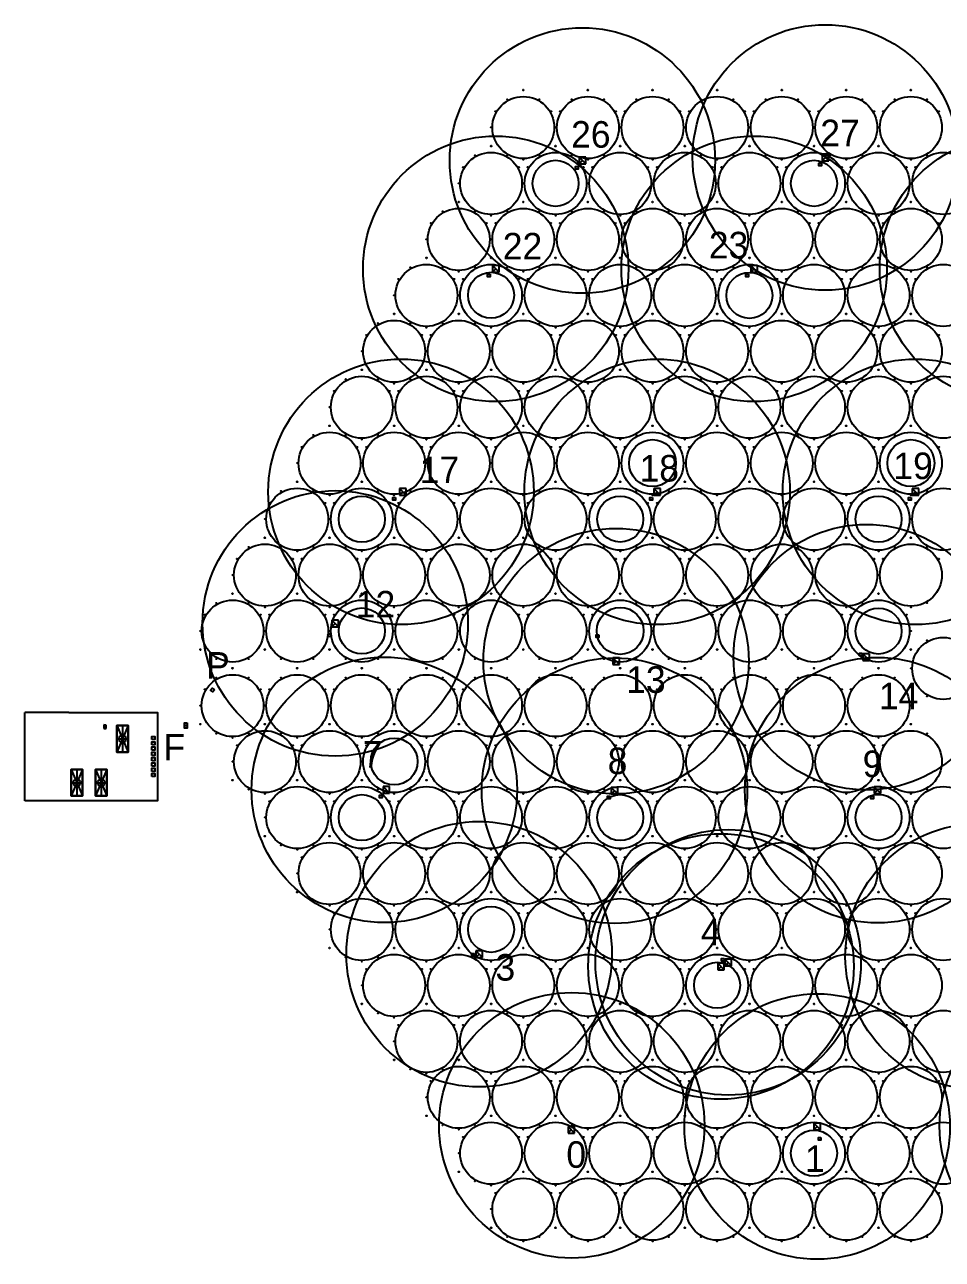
# Model space of a CAD drawing. Header units: millimetres. Extents: x 540789 to 1081937, y 6601059 to 13202610.
# Drawn here: x 540788.9 to 540996.3, y 6601059.4 to 6601338.4 of the extents above; entities that cross this region are included whole.
import ezdxf

# ---------------------------------------------------------------- set-up
doc = ezdxf.new("R2010")
doc.units = ezdxf.units.MM
doc.layers.add('ac_antennas_core', color=7, linetype='Continuous', transparency=0.7)
doc.layers.add('nodes', color=1, linetype='Continuous', transparency=0.4)
for name, color, linetype in [('ac_poles_core', 5, 'Continuous'), ('ac_posts_core', 1, 'Continuous'), ('c_node_measuring', 1, 'Continuous'), ('container', 6, 'Continuous'), ('node_numbers', 7, 'Continuous'), ('Receiverators - new', 1, 'Continuous')]:
    doc.layers.add(name, color=color, linetype=linetype)

# ---------------------------------------------------------------- blocks, each defined once
blk = doc.blocks.new('containerWithSites')
at = {"layer": 'container'}
for p, q in [((547162.42, 6600645.03), (547162.42, 6600639.03)), ((547161.12, 6600642.03), (547163.72, 6600642.03))]:
    blk.add_line(p, q, dxfattribs=at)
blk.add_lwpolyline([(547163.72, 6600639.03), (547163.72, 6600645.03), (547161.12, 6600645.03), (547161.12, 6600639.03)], close=True, dxfattribs=at)
blk.add_circle((547162.42, 6600642.03), 0.822, dxfattribs=at)

msp = doc.modelspace()

# ---------------------------------------------------------------- linework, layer by layer
at = {"layer": 'ac_antennas_core'}
for centre in [(540901.6, 6601315.16), (540916.2, 6601315.16), (540930.8, 6601315.16), (540945.4, 6601315.16), (540960, 6601315.16), (540974.6, 6601315.16), (540989.2, 6601315.16), (540894.3, 6601302.52), (540908.9, 6601302.52), (540923.5, 6601302.52), (540938.1, 6601302.52), (540952.7, 6601302.52), (540967.3, 6601302.52), (540981.9, 6601302.52), (540996.5, 6601302.52), (540887, 6601289.87), (540901.6, 6601289.87), (540916.2, 6601289.87), (540930.8, 6601289.87), (540945.4, 6601289.87), (540960, 6601289.87), (540974.6, 6601289.87), (540989.2, 6601289.87), (540879.7, 6601277.23), (540894.3, 6601277.23), (540908.9, 6601277.23), (540923.5, 6601277.23), (540938.1, 6601277.23), (540952.7, 6601277.23), (540967.3, 6601277.23), (540981.9, 6601277.23), (540996.5, 6601277.23), (540872.4, 6601264.59), (540887, 6601264.59), (540901.6, 6601264.59), (540916.2, 6601264.59), (540930.8, 6601264.59), (540945.4, 6601264.59), (540960, 6601264.59), (540974.6, 6601264.59), (540989.2, 6601264.59), (540865.1, 6601251.94), (540879.7, 6601251.94), (540894.3, 6601251.94), (540908.9, 6601251.94), (540923.5, 6601251.94), (540938.1, 6601251.94), (540952.7, 6601251.94), (540967.3, 6601251.94), (540981.9, 6601251.94), (540996.5, 6601251.94), (540857.8, 6601239.3), (540872.4, 6601239.3), (540887, 6601239.3), (540901.6, 6601239.3), (540916.2, 6601239.3), (540930.8, 6601239.3), (540945.4, 6601239.3), (540960, 6601239.3), (540974.6, 6601239.3), (540989.2, 6601239.3), (540850.5, 6601226.65), (540865.1, 6601226.65), (540879.7, 6601226.65), (540894.3, 6601226.65), (540908.9, 6601226.65), (540923.5, 6601226.65), (540938.1, 6601226.65), (540952.7, 6601226.65), (540967.3, 6601226.65), (540981.9, 6601226.65), (540996.5, 6601226.65), (540843.2, 6601214.01), (540857.8, 6601214.01), (540872.4, 6601214.01), (540887, 6601214.01), (540901.6, 6601214.01), (540916.2, 6601214.01), (540930.8, 6601214.01), (540945.4, 6601214.01), (540960, 6601214.01), (540974.6, 6601214.01), (540989.2, 6601214.01), (540835.9, 6601201.37), (540850.5, 6601201.37), (540865.1, 6601201.37), (540879.7, 6601201.37), (540894.3, 6601201.37), (540908.9, 6601201.37), (540923.5, 6601201.37), (540938.1, 6601201.37), (540952.7, 6601201.37), (540967.3, 6601201.37), (540981.9, 6601201.37), (540996.5, 6601192.94), (540835.9, 6601184.51), (540850.5, 6601184.51), (540865.1, 6601184.51), (540879.7, 6601184.51), (540894.3, 6601184.51), (540908.9, 6601184.51), (540923.5, 6601184.51), (540938.1, 6601184.51), (540952.7, 6601184.51), (540967.3, 6601184.51), (540981.9, 6601184.51), (540843.2, 6601171.86), (540857.8, 6601171.86), (540872.4, 6601171.86), (540887, 6601171.86), (540901.6, 6601171.86), (540916.2, 6601171.86), (540930.8, 6601171.86), (540945.4, 6601171.86), (540960, 6601171.86), (540974.6, 6601171.86), (540989.2, 6601171.86), (540850.5, 6601159.22), (540865.1, 6601159.22), (540879.7, 6601159.22), (540894.3, 6601159.22), (540908.9, 6601159.22), (540923.5, 6601159.22), (540938.1, 6601159.22), (540952.7, 6601159.22), (540967.3, 6601159.22), (540981.9, 6601159.22), (540996.5, 6601159.22), (540857.8, 6601146.58), (540872.4, 6601146.58), (540887, 6601146.58), (540901.6, 6601146.58), (540916.2, 6601146.58), (540930.8, 6601146.58), (540945.4, 6601146.58), (540960, 6601146.58), (540974.6, 6601146.58), (540989.2, 6601146.58), (540865.1, 6601133.93), (540879.7, 6601133.93), (540894.3, 6601133.93), (540908.9, 6601133.93), (540923.5, 6601133.93), (540938.1, 6601133.93), (540952.7, 6601133.93), (540967.3, 6601133.93), (540981.9, 6601133.93), (540996.5, 6601133.93), (540872.4, 6601121.29), (540887, 6601121.29), (540901.6, 6601121.29), (540916.2, 6601121.29), (540930.8, 6601121.29), (540945.4, 6601121.29), (540960, 6601121.29), (540974.6, 6601121.29), (540989.2, 6601121.29), (540879.7, 6601108.64), (540894.3, 6601108.64), (540908.9, 6601108.64), (540923.5, 6601108.64), (540938.1, 6601108.64), (540952.7, 6601108.64), (540967.3, 6601108.64), (540981.9, 6601108.64), (540996.5, 6601108.64), (540887, 6601096), (540901.6, 6601096), (540916.2, 6601096), (540930.8, 6601096), (540945.4, 6601096), (540960, 6601096), (540974.6, 6601096), (540989.2, 6601096), (540894.3, 6601083.36), (540908.9, 6601083.36), (540923.5, 6601083.36), (540938.1, 6601083.36), (540952.7, 6601083.36), (540967.3, 6601083.36), (540981.9, 6601083.36), (540996.5, 6601083.36), (540901.6, 6601070.71), (540916.2, 6601070.71), (540930.8, 6601070.71), (540945.4, 6601070.71), (540960, 6601070.71), (540974.6, 6601070.71), (540989.2, 6601070.71)]:
    msp.add_circle(centre, 7, dxfattribs=at)
at = {"layer": 'ac_poles_core'}
for centre in [(540901.6, 6601323.62), (540916.2, 6601323.62), (540930.8, 6601323.62), (540945.4, 6601323.62), (540960, 6601323.62), (540974.6, 6601323.62), (540989.2, 6601323.62), (540894.3, 6601310.98), (540908.9, 6601310.98), (540923.5, 6601310.98), (540938.1, 6601310.98), (540952.7, 6601310.98), (540967.3, 6601310.98), (540981.9, 6601310.98), (540887, 6601298.33), (540901.6, 6601298.33), (540916.2, 6601298.33), (540930.8, 6601298.33), (540945.4, 6601298.33), (540960, 6601298.33), (540974.6, 6601298.33), (540989.2, 6601298.33), (540879.7, 6601285.69), (540894.3, 6601285.69), (540908.9, 6601285.69), (540923.5, 6601285.69), (540938.1, 6601285.69), (540952.7, 6601285.69), (540967.3, 6601285.69), (540981.9, 6601285.69), (540872.4, 6601273.04), (540887, 6601273.04), (540901.6, 6601273.04), (540916.2, 6601273.04), (540930.8, 6601273.04), (540945.4, 6601273.04), (540960, 6601273.04), (540974.6, 6601273.04), (540989.2, 6601273.04), (540865.1, 6601260.4), (540879.7, 6601260.4), (540894.3, 6601260.4), (540908.9, 6601260.4), (540923.5, 6601260.4), (540938.1, 6601260.4), (540952.7, 6601260.4), (540967.3, 6601260.4), (540981.9, 6601260.4), (540857.8, 6601247.76), (540872.4, 6601247.76), (540887, 6601247.76), (540901.6, 6601247.76), (540916.2, 6601247.76), (540930.8, 6601247.76), (540945.4, 6601247.76), (540960, 6601247.76), (540974.6, 6601247.76), (540989.2, 6601247.76), (540850.5, 6601235.11), (540865.1, 6601235.11), (540879.7, 6601235.11), (540894.3, 6601235.11), (540908.9, 6601235.11), (540923.5, 6601235.11), (540938.1, 6601235.11), (540952.7, 6601235.11), (540967.3, 6601235.11), (540981.9, 6601235.11), (540843.2, 6601222.47), (540857.8, 6601222.47), (540872.4, 6601222.47), (540887, 6601222.47), (540901.6, 6601222.47), (540916.2, 6601222.47), (540930.8, 6601222.47), (540945.4, 6601222.47), (540960, 6601222.47), (540974.6, 6601222.47), (540989.2, 6601222.47), (540835.9, 6601209.82), (540850.5, 6601209.82), (540865.1, 6601209.82), (540879.7, 6601209.82), (540894.3, 6601209.82), (540908.9, 6601209.82), (540923.5, 6601209.82), (540938.1, 6601209.82), (540952.7, 6601209.82), (540967.3, 6601209.82), (540981.9, 6601209.82), (540828.6, 6601197.18), (540843.2, 6601197.18), (540857.8, 6601197.18), (540872.4, 6601197.18), (540887, 6601197.18), (540901.6, 6601197.18), (540916.2, 6601197.18), (540930.8, 6601197.18), (540945.4, 6601197.18), (540960, 6601197.18), (540974.6, 6601197.18), (540989.2, 6601197.18), (540835.9, 6601192.97), (540850.5, 6601192.97), (540865.1, 6601192.97), (540879.7, 6601192.97), (540894.3, 6601192.97), (540908.9, 6601192.97), (540923.5, 6601192.97), (540938.1, 6601192.97), (540952.7, 6601192.97), (540967.3, 6601192.97), (540981.9, 6601192.97), (540989.2, 6601188.75), (540828.6, 6601180.32), (540843.2, 6601180.32), (540857.8, 6601180.32), (540872.4, 6601180.32), (540887, 6601180.32), (540901.6, 6601180.32), (540916.2, 6601180.32), (540930.8, 6601180.32), (540945.4, 6601180.32), (540960, 6601180.32), (540974.6, 6601180.32), (540989.2, 6601180.32), (540835.9, 6601167.68), (540850.5, 6601167.68), (540865.1, 6601167.68), (540879.7, 6601167.68), (540894.3, 6601167.68), (540908.9, 6601167.68), (540923.5, 6601167.68), (540938.1, 6601167.68), (540952.7, 6601167.68), (540967.3, 6601167.68), (540981.9, 6601167.68), (540843.2, 6601155.03), (540857.8, 6601155.03), (540872.4, 6601155.03), (540887, 6601155.03), (540901.6, 6601155.03), (540916.2, 6601155.03), (540930.8, 6601155.03), (540945.4, 6601155.03), (540960, 6601155.03), (540974.6, 6601155.03), (540989.2, 6601155.03), (540850.5, 6601142.39), (540865.1, 6601142.39), (540879.7, 6601142.39), (540894.3, 6601142.39), (540908.9, 6601142.39), (540923.5, 6601142.39), (540938.1, 6601142.39), (540952.7, 6601142.39), (540967.3, 6601142.39), (540981.9, 6601142.39), (540857.8, 6601129.75), (540872.4, 6601129.75), (540887, 6601129.75), (540901.6, 6601129.75), (540916.2, 6601129.75), (540930.8, 6601129.75), (540945.4, 6601129.75), (540960, 6601129.75), (540974.6, 6601129.75), (540989.2, 6601129.75), (540865.1, 6601117.1), (540879.7, 6601117.1), (540894.3, 6601117.1), (540908.9, 6601117.1), (540923.5, 6601117.1), (540938.1, 6601117.1), (540952.7, 6601117.1), (540967.3, 6601117.1), (540981.9, 6601117.1), (540872.4, 6601104.46), (540887, 6601104.46), (540901.6, 6601104.46), (540916.2, 6601104.46), (540930.8, 6601104.46), (540945.4, 6601104.46), (540960, 6601104.46), (540974.6, 6601104.46), (540989.2, 6601104.46), (540879.7, 6601091.81), (540894.3, 6601091.81), (540908.9, 6601091.81), (540923.5, 6601091.81), (540938.1, 6601091.81), (540952.7, 6601091.81), (540967.3, 6601091.81), (540981.9, 6601091.81), (540887, 6601079.17), (540901.6, 6601079.17), (540916.2, 6601079.17), (540930.8, 6601079.17), (540945.4, 6601079.17), (540960, 6601079.17), (540974.6, 6601079.17), (540989.2, 6601079.17), (540894.3, 6601066.53), (540908.9, 6601066.53), (540923.5, 6601066.53), (540938.1, 6601066.53), (540952.7, 6601066.53), (540967.3, 6601066.53), (540981.9, 6601066.53)]:
    msp.add_circle(centre, 0.1, dxfattribs=at)
at = {"layer": 'ac_posts_core'}
for centre in [(540897.95, 6601321.51), (540905.25, 6601321.51), (540912.55, 6601321.51), (540919.85, 6601321.51), (540927.15, 6601321.51), (540934.45, 6601321.51), (540941.75, 6601321.51), (540949.05, 6601321.51), (540956.35, 6601321.51), (540963.65, 6601321.51), (540970.95, 6601321.51), (540978.25, 6601321.51), (540985.55, 6601321.51), (540992.85, 6601321.51), (540895.28, 6601318.84), (540907.92, 6601318.84), (540909.88, 6601318.84), (540922.52, 6601318.84), (540924.48, 6601318.84), (540937.12, 6601318.84), (540939.08, 6601318.84), (540951.72, 6601318.84), (540953.68, 6601318.84), (540966.32, 6601318.84), (540968.28, 6601318.84), (540980.92, 6601318.84), (540982.88, 6601318.84), (540995.52, 6601318.84), (540894.3, 6601315.19), (540908.9, 6601315.19), (540923.5, 6601315.19), (540938.1, 6601315.19), (540952.7, 6601315.19), (540967.3, 6601315.19), (540981.9, 6601315.19), (540890.65, 6601308.87), (540897.95, 6601308.87), (540905.25, 6601308.87), (540912.55, 6601308.87), (540919.85, 6601308.87), (540927.15, 6601308.87), (540934.45, 6601308.87), (540941.75, 6601308.87), (540949.05, 6601308.87), (540956.35, 6601308.87), (540963.65, 6601308.87), (540970.95, 6601308.87), (540978.25, 6601308.87), (540985.55, 6601308.87), (540992.85, 6601308.87), (540887.98, 6601306.2), (540900.62, 6601306.2), (540901.6, 6601307.89), (540902.58, 6601306.2), (540915.22, 6601306.2), (540916.2, 6601307.89), (540917.18, 6601306.2), (540929.82, 6601306.2), (540930.8, 6601307.89), (540931.78, 6601306.2), (540944.42, 6601306.2), (540945.4, 6601307.89), (540946.38, 6601306.2), (540959.02, 6601306.2), (540960, 6601307.89), (540960.98, 6601306.2), (540973.62, 6601306.2), (540974.6, 6601307.89), (540975.58, 6601306.2), (540988.22, 6601306.2), (540989.2, 6601307.89), (540990.18, 6601306.2), (540887, 6601302.55), (540901.6, 6601302.55), (540916.2, 6601302.55), (540930.8, 6601302.55), (540945.4, 6601302.55), (540960, 6601302.55), (540974.6, 6601302.55), (540989.2, 6601302.55), (540883.35, 6601296.22), (540890.65, 6601296.22), (540894.3, 6601295.25), (540897.95, 6601296.22), (540905.25, 6601296.22), (540908.9, 6601295.25), (540912.55, 6601296.22), (540919.85, 6601296.22), (540923.5, 6601295.25), (540927.15, 6601296.22), (540934.45, 6601296.22), (540938.1, 6601295.25), (540941.75, 6601296.22), (540949.05, 6601296.22), (540952.7, 6601295.25), (540956.35, 6601296.22), (540963.65, 6601296.22), (540967.3, 6601295.25), (540970.95, 6601296.22), (540978.25, 6601296.22), (540981.9, 6601295.25), (540985.55, 6601296.22), (540992.85, 6601296.22), (540880.68, 6601293.55), (540893.32, 6601293.55), (540895.28, 6601293.55), (540907.92, 6601293.55), (540909.88, 6601293.55), (540922.52, 6601293.55), (540924.48, 6601293.55), (540937.12, 6601293.55), (540939.08, 6601293.55), (540951.72, 6601293.55), (540953.68, 6601293.55), (540966.32, 6601293.55), (540968.28, 6601293.55), (540980.92, 6601293.55), (540982.88, 6601293.55), (540995.52, 6601293.55), (540879.7, 6601289.9), (540894.3, 6601289.9), (540908.9, 6601289.9), (540923.5, 6601289.9), (540938.1, 6601289.9), (540952.7, 6601289.9), (540967.3, 6601289.9), (540981.9, 6601289.9), (540876.05, 6601283.58), (540883.35, 6601283.58), (540890.65, 6601283.58), (540897.95, 6601283.58), (540905.25, 6601283.58), (540912.55, 6601283.58), (540919.85, 6601283.58), (540927.15, 6601283.58), (540934.45, 6601283.58), (540941.75, 6601283.58), (540949.05, 6601283.58), (540956.35, 6601283.58), (540963.65, 6601283.58), (540970.95, 6601283.58), (540978.25, 6601283.58), (540985.55, 6601283.58), (540992.85, 6601283.58), (540873.38, 6601280.91), (540886.02, 6601280.91), (540887, 6601282.6), (540887.98, 6601280.91), (540900.62, 6601280.91), (540901.6, 6601282.6), (540902.58, 6601280.91), (540915.22, 6601280.91), (540916.2, 6601282.6), (540917.18, 6601280.91), (540929.82, 6601280.91), (540930.8, 6601282.6), (540931.78, 6601280.91), (540944.42, 6601280.91), (540945.4, 6601282.6), (540946.38, 6601280.91), (540959.02, 6601280.91), (540960, 6601282.6), (540960.98, 6601280.91), (540973.62, 6601280.91), (540974.6, 6601282.6), (540975.58, 6601280.91), (540988.22, 6601280.91), (540989.2, 6601282.6), (540990.18, 6601280.91), (540872.4, 6601277.26), (540887, 6601277.26), (540901.6, 6601277.26), (540916.2, 6601277.26), (540930.8, 6601277.26), (540945.4, 6601277.26), (540960, 6601277.26), (540974.6, 6601277.26), (540989.2, 6601277.26), (540868.75, 6601270.94), (540876.05, 6601270.94), (540879.7, 6601269.96), (540883.35, 6601270.94), (540890.65, 6601270.94), (540894.3, 6601269.96), (540897.95, 6601270.94), (540905.25, 6601270.94), (540908.9, 6601269.96), (540912.55, 6601270.94), (540919.85, 6601270.94), (540923.5, 6601269.96), (540927.15, 6601270.94), (540934.45, 6601270.94), (540938.1, 6601269.96), (540941.75, 6601270.94), (540949.05, 6601270.94), (540952.7, 6601269.96), (540956.35, 6601270.94), (540963.65, 6601270.94), (540967.3, 6601269.96), (540970.95, 6601270.94), (540978.25, 6601270.94), (540981.9, 6601269.96), (540985.55, 6601270.94), (540992.85, 6601270.94), (540866.08, 6601268.26), (540878.72, 6601268.26), (540880.68, 6601268.26), (540893.32, 6601268.26), (540895.28, 6601268.26), (540907.92, 6601268.26), (540909.88, 6601268.26), (540922.52, 6601268.26), (540924.48, 6601268.26), (540937.12, 6601268.26), (540939.08, 6601268.26), (540951.72, 6601268.26), (540953.68, 6601268.26), (540966.32, 6601268.26), (540968.28, 6601268.26), (540980.92, 6601268.26), (540982.88, 6601268.26), (540995.52, 6601268.26), (540865.1, 6601264.61), (540879.7, 6601264.61), (540894.3, 6601264.61), (540908.9, 6601264.61), (540923.5, 6601264.61), (540938.1, 6601264.61), (540952.7, 6601264.61), (540967.3, 6601264.61), (540981.9, 6601264.61), (540861.45, 6601258.29), (540868.75, 6601258.29), (540876.05, 6601258.29), (540883.35, 6601258.29), (540890.65, 6601258.29), (540897.95, 6601258.29), (540905.25, 6601258.29), (540912.55, 6601258.29), (540919.85, 6601258.29), (540927.15, 6601258.29), (540934.45, 6601258.29), (540941.75, 6601258.29), (540949.05, 6601258.29), (540956.35, 6601258.29), (540963.65, 6601258.29), (540970.95, 6601258.29), (540978.25, 6601258.29), (540985.55, 6601258.29), (540992.85, 6601258.29), (540858.78, 6601255.62), (540871.42, 6601255.62), (540872.4, 6601257.31), (540873.38, 6601255.62), (540886.02, 6601255.62), (540887, 6601257.31), (540887.98, 6601255.62), (540900.62, 6601255.62), (540901.6, 6601257.31), (540902.58, 6601255.62), (540915.22, 6601255.62), (540916.2, 6601257.31), (540917.18, 6601255.62), (540929.82, 6601255.62), (540930.8, 6601257.31), (540931.78, 6601255.62), (540944.42, 6601255.62), (540945.4, 6601257.31), (540946.38, 6601255.62), (540959.02, 6601255.62), (540960, 6601257.31), (540960.98, 6601255.62), (540973.62, 6601255.62), (540974.6, 6601257.31), (540975.58, 6601255.62), (540988.22, 6601255.62), (540989.2, 6601257.31), (540990.18, 6601255.62), (540857.8, 6601251.97), (540872.4, 6601251.97), (540887, 6601251.97), (540901.6, 6601251.97), (540916.2, 6601251.97), (540930.8, 6601251.97), (540945.4, 6601251.97), (540960, 6601251.97), (540974.6, 6601251.97), (540989.2, 6601251.97), (540854.15, 6601245.65), (540861.45, 6601245.65), (540865.1, 6601244.67), (540868.75, 6601245.65), (540876.05, 6601245.65), (540879.7, 6601244.67), (540883.35, 6601245.65), (540890.65, 6601245.65), (540894.3, 6601244.67), (540897.95, 6601245.65), (540905.25, 6601245.65), (540908.9, 6601244.67), (540912.55, 6601245.65), (540919.85, 6601245.65), (540923.5, 6601244.67), (540927.15, 6601245.65), (540934.45, 6601245.65), (540938.1, 6601244.67), (540941.75, 6601245.65), (540949.05, 6601245.65), (540952.7, 6601244.67), (540956.35, 6601245.65), (540963.65, 6601245.65), (540967.3, 6601244.67), (540970.95, 6601245.65), (540978.25, 6601245.65), (540981.9, 6601244.67), (540985.55, 6601245.65), (540992.85, 6601245.65), (540851.48, 6601242.98), (540864.12, 6601242.98), (540866.08, 6601242.98), (540878.72, 6601242.98), (540880.68, 6601242.98), (540893.32, 6601242.98), (540895.28, 6601242.98), (540907.92, 6601242.98), (540909.88, 6601242.98), (540922.52, 6601242.98), (540924.48, 6601242.98), (540937.12, 6601242.98), (540939.08, 6601242.98), (540951.72, 6601242.98), (540953.68, 6601242.98), (540966.32, 6601242.98), (540968.28, 6601242.98), (540980.92, 6601242.98), (540982.88, 6601242.98), (540995.52, 6601242.98), (540850.5, 6601239.33), (540865.1, 6601239.33), (540879.7, 6601239.33), (540894.3, 6601239.33), (540908.9, 6601239.33), (540923.5, 6601239.33), (540938.1, 6601239.33), (540952.7, 6601239.33), (540967.3, 6601239.33), (540981.9, 6601239.33), (540844.18, 6601230.33), (540846.85, 6601233), (540854.15, 6601233), (540856.82, 6601230.33), (540857.8, 6601232.03), (540858.78, 6601230.33), (540861.45, 6601233), (540868.75, 6601233), (540871.42, 6601230.33), (540872.4, 6601232.03), (540873.38, 6601230.33), (540876.05, 6601233), (540883.35, 6601233), (540886.02, 6601230.33), (540887, 6601232.03), (540887.98, 6601230.33), (540890.65, 6601233), (540897.95, 6601233), (540900.62, 6601230.33), (540901.6, 6601232.03), (540902.58, 6601230.33), (540905.25, 6601233), (540912.55, 6601233), (540915.22, 6601230.33), (540916.2, 6601232.03), (540917.18, 6601230.33), (540919.85, 6601233), (540927.15, 6601233), (540929.82, 6601230.33), (540930.8, 6601232.03), (540931.78, 6601230.33), (540934.45, 6601233), (540941.75, 6601233), (540944.42, 6601230.33), (540945.4, 6601232.03), (540946.38, 6601230.33), (540949.05, 6601233), (540956.35, 6601233), (540959.02, 6601230.33), (540960, 6601232.03), (540960.98, 6601230.33), (540963.65, 6601233), (540970.95, 6601233), (540973.62, 6601230.33), (540974.6, 6601232.03), (540975.58, 6601230.33), (540978.25, 6601233), (540985.55, 6601233), (540988.22, 6601230.33), (540989.2, 6601232.03), (540990.18, 6601230.33), (540992.85, 6601233), (540843.2, 6601226.68), (540857.8, 6601226.68), (540872.4, 6601226.68), (540887, 6601226.68), (540901.6, 6601226.68), (540916.2, 6601226.68), (540930.8, 6601226.68), (540945.4, 6601226.68), (540960, 6601226.68), (540974.6, 6601226.68), (540989.2, 6601226.68), (540839.55, 6601220.36), (540846.85, 6601220.36), (540850.5, 6601219.38), (540854.15, 6601220.36), (540861.45, 6601220.36), (540865.1, 6601219.38), (540868.75, 6601220.36), (540876.05, 6601220.36), (540879.7, 6601219.38), (540883.35, 6601220.36), (540890.65, 6601220.36), (540894.3, 6601219.38), (540897.95, 6601220.36), (540905.25, 6601220.36), (540908.9, 6601219.38), (540912.55, 6601220.36), (540919.85, 6601220.36), (540923.5, 6601219.38), (540927.15, 6601220.36), (540934.45, 6601220.36), (540938.1, 6601219.38), (540941.75, 6601220.36), (540949.05, 6601220.36), (540952.7, 6601219.38), (540956.35, 6601220.36), (540963.65, 6601220.36), (540967.3, 6601219.38), (540970.95, 6601220.36), (540978.25, 6601220.36), (540981.9, 6601219.38), (540985.55, 6601220.36), (540992.85, 6601220.36), (540836.88, 6601217.69), (540849.52, 6601217.69), (540851.48, 6601217.69), (540864.12, 6601217.69), (540866.08, 6601217.69), (540878.72, 6601217.69), (540880.68, 6601217.69), (540893.32, 6601217.69), (540895.28, 6601217.69), (540907.92, 6601217.69), (540909.88, 6601217.69), (540922.52, 6601217.69), (540924.48, 6601217.69), (540937.12, 6601217.69), (540939.08, 6601217.69), (540951.72, 6601217.69), (540953.68, 6601217.69), (540966.32, 6601217.69), (540968.28, 6601217.69), (540980.92, 6601217.69), (540982.88, 6601217.69), (540995.52, 6601217.69), (540835.9, 6601214.04), (540850.5, 6601214.04), (540865.1, 6601214.04), (540879.7, 6601214.04), (540894.3, 6601214.04), (540908.9, 6601214.04), (540923.5, 6601214.04), (540938.1, 6601214.04), (540952.7, 6601214.04), (540967.3, 6601214.04), (540981.9, 6601214.04), (540832.25, 6601207.72), (540839.55, 6601207.72), (540843.2, 6601206.74), (540846.85, 6601207.72), (540854.15, 6601207.72), (540857.8, 6601206.74), (540861.45, 6601207.72), (540868.75, 6601207.72), (540872.4, 6601206.74), (540876.05, 6601207.72), (540883.35, 6601207.72), (540887, 6601206.74), (540890.65, 6601207.72), (540897.95, 6601207.72), (540901.6, 6601206.74), (540905.25, 6601207.72), (540912.55, 6601207.72), (540916.2, 6601206.74), (540919.85, 6601207.72), (540927.15, 6601207.72), (540930.8, 6601206.74), (540934.45, 6601207.72), (540941.75, 6601207.72), (540945.4, 6601206.74), (540949.05, 6601207.72), (540956.35, 6601207.72), (540960, 6601206.74), (540963.65, 6601207.72), (540970.95, 6601207.72), (540974.6, 6601206.74), (540978.25, 6601207.72), (540985.55, 6601207.72), (540989.2, 6601206.74), (540992.85, 6601207.72), (540829.58, 6601205.05), (540842.22, 6601205.05), (540844.18, 6601205.05), (540856.82, 6601205.05), (540858.78, 6601205.05), (540871.42, 6601205.05), (540873.38, 6601205.05), (540886.02, 6601205.05), (540887.98, 6601205.05), (540900.62, 6601205.05), (540902.58, 6601205.05), (540915.22, 6601205.05), (540917.18, 6601205.05), (540929.82, 6601205.05), (540931.78, 6601205.05), (540944.42, 6601205.05), (540946.38, 6601205.05), (540959.02, 6601205.05), (540960.98, 6601205.05), (540973.62, 6601205.05), (540975.58, 6601205.05), (540988.22, 6601205.05), (540828.6, 6601201.4), (540843.2, 6601201.4), (540857.8, 6601201.4), (540872.4, 6601201.4), (540887, 6601201.4), (540901.6, 6601201.4), (540916.2, 6601201.4), (540930.8, 6601201.4), (540945.4, 6601201.4), (540960, 6601201.4), (540974.6, 6601201.4), (540989.2, 6601201.4), (540992.85, 6601199.29), (540832.25, 6601195.07), (540839.55, 6601195.07), (540846.85, 6601195.07), (540854.15, 6601195.07), (540861.45, 6601195.07), (540868.75, 6601195.07), (540876.05, 6601195.07), (540883.35, 6601195.07), (540890.65, 6601195.07), (540897.95, 6601195.07), (540905.25, 6601195.07), (540912.55, 6601195.07), (540919.85, 6601195.07), (540927.15, 6601195.07), (540934.45, 6601195.07), (540941.75, 6601195.07), (540949.05, 6601195.07), (540956.35, 6601195.07), (540963.65, 6601195.07), (540970.95, 6601195.07), (540978.25, 6601195.07), (540985.55, 6601195.07), (540989.2, 6601192.97), (540832.25, 6601190.86), (540839.55, 6601190.86), (540846.85, 6601190.86), (540854.15, 6601190.86), (540861.45, 6601190.86), (540868.75, 6601190.86), (540876.05, 6601190.86), (540883.35, 6601190.86), (540890.65, 6601190.86), (540897.95, 6601190.86), (540905.25, 6601190.86), (540912.55, 6601190.86), (540919.85, 6601190.86), (540927.15, 6601190.86), (540934.45, 6601190.86), (540941.75, 6601190.86), (540949.05, 6601190.86), (540956.35, 6601190.86), (540963.65, 6601190.86), (540970.95, 6601190.86), (540978.25, 6601190.86), (540985.55, 6601190.86), (540829.58, 6601188.19), (540842.22, 6601188.19), (540844.18, 6601188.19), (540856.82, 6601188.19), (540858.78, 6601188.19), (540871.42, 6601188.19), (540873.38, 6601188.19), (540886.02, 6601188.19), (540887.98, 6601188.19), (540900.62, 6601188.19), (540902.58, 6601188.19), (540915.22, 6601188.19), (540917.18, 6601188.19), (540929.82, 6601188.19), (540931.78, 6601188.19), (540944.42, 6601188.19), (540946.38, 6601188.19), (540959.02, 6601188.19), (540960.98, 6601188.19), (540973.62, 6601188.19), (540975.58, 6601188.19), (540992.85, 6601186.64), (540828.6, 6601184.54), (540843.2, 6601184.54), (540857.8, 6601184.54), (540872.4, 6601184.54), (540887, 6601184.54), (540901.6, 6601184.54), (540916.2, 6601184.54), (540930.8, 6601184.54), (540945.4, 6601184.54), (540960, 6601184.54), (540974.6, 6601184.54), (540989.2, 6601184.54), (540832.25, 6601178.21), (540835.9, 6601177.24), (540839.55, 6601178.21), (540846.85, 6601178.21), (540850.5, 6601177.24), (540854.15, 6601178.21), (540861.45, 6601178.21), (540865.1, 6601177.24), (540868.75, 6601178.21), (540876.05, 6601178.21), (540879.7, 6601177.24), (540883.35, 6601178.21), (540890.65, 6601178.21), (540894.3, 6601177.24), (540897.95, 6601178.21), (540905.25, 6601178.21), (540908.9, 6601177.24), (540912.55, 6601178.21), (540919.85, 6601178.21), (540923.5, 6601177.24), (540927.15, 6601178.21), (540934.45, 6601178.21), (540938.1, 6601177.24), (540941.75, 6601178.21), (540949.05, 6601178.21), (540952.7, 6601177.24), (540956.35, 6601178.21), (540963.65, 6601178.21), (540967.3, 6601177.24), (540970.95, 6601178.21), (540978.25, 6601178.21), (540981.9, 6601177.24), (540985.55, 6601178.21), (540992.85, 6601178.21), (540836.88, 6601175.54), (540849.52, 6601175.54), (540851.48, 6601175.54), (540864.12, 6601175.54), (540866.08, 6601175.54), (540878.72, 6601175.54), (540880.68, 6601175.54), (540893.32, 6601175.54), (540895.28, 6601175.54), (540907.92, 6601175.54), (540909.88, 6601175.54), (540922.52, 6601175.54), (540924.48, 6601175.54), (540937.12, 6601175.54), (540939.08, 6601175.54), (540951.72, 6601175.54), (540953.68, 6601175.54), (540966.32, 6601175.54), (540968.28, 6601175.54), (540980.92, 6601175.54), (540982.88, 6601175.54), (540835.9, 6601171.89), (540850.5, 6601171.89), (540865.1, 6601171.89), (540879.7, 6601171.89), (540894.3, 6601171.89), (540908.9, 6601171.89), (540923.5, 6601171.89), (540938.1, 6601171.89), (540952.7, 6601171.89), (540967.3, 6601171.89), (540981.9, 6601171.89), (540839.55, 6601165.57), (540843.2, 6601164.59), (540846.85, 6601165.57), (540854.15, 6601165.57), (540857.8, 6601164.59), (540861.45, 6601165.57), (540868.75, 6601165.57), (540872.4, 6601164.59), (540876.05, 6601165.57), (540883.35, 6601165.57), (540887, 6601164.59), (540890.65, 6601165.57), (540897.95, 6601165.57), (540901.6, 6601164.59), (540905.25, 6601165.57), (540912.55, 6601165.57), (540916.2, 6601164.59), (540919.85, 6601165.57), (540927.15, 6601165.57), (540930.8, 6601164.59), (540934.45, 6601165.57), (540941.75, 6601165.57), (540945.4, 6601164.59), (540949.05, 6601165.57), (540956.35, 6601165.57), (540960, 6601164.59), (540963.65, 6601165.57), (540970.95, 6601165.57), (540974.6, 6601164.59), (540978.25, 6601165.57), (540985.55, 6601165.57), (540989.2, 6601164.59), (540992.85, 6601165.57), (540844.18, 6601162.9), (540856.82, 6601162.9), (540858.78, 6601162.9), (540871.42, 6601162.9), (540873.38, 6601162.9), (540886.02, 6601162.9), (540887.98, 6601162.9), (540900.62, 6601162.9), (540902.58, 6601162.9), (540915.22, 6601162.9), (540917.18, 6601162.9), (540929.82, 6601162.9), (540931.78, 6601162.9), (540944.42, 6601162.9), (540946.38, 6601162.9), (540959.02, 6601162.9), (540960.98, 6601162.9), (540973.62, 6601162.9), (540975.58, 6601162.9), (540988.22, 6601162.9), (540990.18, 6601162.9), (540843.2, 6601159.25), (540857.8, 6601159.25), (540872.4, 6601159.25), (540887, 6601159.25), (540901.6, 6601159.25), (540916.2, 6601159.25), (540930.8, 6601159.25), (540945.4, 6601159.25), (540960, 6601159.25), (540974.6, 6601159.25), (540989.2, 6601159.25), (540846.85, 6601152.93), (540854.15, 6601152.93), (540861.45, 6601152.93), (540868.75, 6601152.93), (540876.05, 6601152.93), (540883.35, 6601152.93), (540890.65, 6601152.93), (540897.95, 6601152.93), (540905.25, 6601152.93), (540912.55, 6601152.93), (540919.85, 6601152.93), (540927.15, 6601152.93), (540934.45, 6601152.93), (540941.75, 6601152.93), (540949.05, 6601152.93), (540956.35, 6601152.93), (540963.65, 6601152.93), (540970.95, 6601152.93), (540978.25, 6601152.93), (540985.55, 6601152.93), (540992.85, 6601152.93), (540850.5, 6601151.95), (540851.48, 6601150.25), (540864.12, 6601150.25), (540865.1, 6601151.95), (540866.08, 6601150.25), (540878.72, 6601150.25), (540879.7, 6601151.95), (540880.68, 6601150.25), (540893.32, 6601150.25), (540894.3, 6601151.95), (540895.28, 6601150.25), (540907.92, 6601150.25), (540908.9, 6601151.95), (540909.88, 6601150.25), (540922.52, 6601150.25), (540923.5, 6601151.95), (540924.48, 6601150.25), (540937.12, 6601150.25), (540938.1, 6601151.95), (540939.08, 6601150.25), (540951.72, 6601150.25), (540952.7, 6601151.95), (540953.68, 6601150.25), (540966.32, 6601150.25), (540967.3, 6601151.95), (540968.28, 6601150.25), (540980.92, 6601150.25), (540981.9, 6601151.95), (540982.88, 6601150.25), (540995.52, 6601150.25), (540850.5, 6601146.6), (540865.1, 6601146.6), (540879.7, 6601146.6), (540894.3, 6601146.6), (540908.9, 6601146.6), (540923.5, 6601146.6), (540938.1, 6601146.6), (540952.7, 6601146.6), (540967.3, 6601146.6), (540981.9, 6601146.6), (540854.15, 6601140.28), (540857.8, 6601139.3), (540861.45, 6601140.28), (540868.75, 6601140.28), (540872.4, 6601139.3), (540876.05, 6601140.28), (540883.35, 6601140.28), (540887, 6601139.3), (540890.65, 6601140.28), (540897.95, 6601140.28), (540901.6, 6601139.3), (540905.25, 6601140.28), (540912.55, 6601140.28), (540916.2, 6601139.3), (540919.85, 6601140.28), (540927.15, 6601140.28), (540930.8, 6601139.3), (540934.45, 6601140.28), (540941.75, 6601140.28), (540945.4, 6601139.3), (540949.05, 6601140.28), (540956.35, 6601140.28), (540960, 6601139.3), (540963.65, 6601140.28), (540970.95, 6601140.28), (540974.6, 6601139.3), (540978.25, 6601140.28), (540985.55, 6601140.28), (540989.2, 6601139.3), (540992.85, 6601140.28), (540858.78, 6601137.61), (540871.42, 6601137.61), (540873.38, 6601137.61), (540886.02, 6601137.61), (540887.98, 6601137.61), (540900.62, 6601137.61), (540902.58, 6601137.61), (540915.22, 6601137.61), (540917.18, 6601137.61), (540929.82, 6601137.61), (540931.78, 6601137.61), (540944.42, 6601137.61), (540946.38, 6601137.61), (540959.02, 6601137.61), (540960.98, 6601137.61), (540973.62, 6601137.61), (540975.58, 6601137.61), (540988.22, 6601137.61), (540990.18, 6601137.61), (540857.8, 6601133.96), (540872.4, 6601133.96), (540887, 6601133.96), (540901.6, 6601133.96), (540916.2, 6601133.96), (540930.8, 6601133.96), (540945.4, 6601133.96), (540960, 6601133.96), (540974.6, 6601133.96), (540989.2, 6601133.96), (540861.45, 6601127.64), (540868.75, 6601127.64), (540876.05, 6601127.64), (540883.35, 6601127.64), (540890.65, 6601127.64), (540897.95, 6601127.64), (540905.25, 6601127.64), (540912.55, 6601127.64), (540919.85, 6601127.64), (540927.15, 6601127.64), (540934.45, 6601127.64), (540941.75, 6601127.64), (540949.05, 6601127.64), (540956.35, 6601127.64), (540963.65, 6601127.64), (540970.95, 6601127.64), (540978.25, 6601127.64), (540985.55, 6601127.64), (540992.85, 6601127.64), (540865.1, 6601126.66), (540866.08, 6601124.97), (540878.72, 6601124.97), (540879.7, 6601126.66), (540880.68, 6601124.97), (540893.32, 6601124.97), (540894.3, 6601126.66), (540895.28, 6601124.97), (540907.92, 6601124.97), (540908.9, 6601126.66), (540909.88, 6601124.97), (540922.52, 6601124.97), (540923.5, 6601126.66), (540924.48, 6601124.97), (540937.12, 6601124.97), (540938.1, 6601126.66), (540939.08, 6601124.97), (540951.72, 6601124.97), (540952.7, 6601126.66), (540953.68, 6601124.97), (540966.32, 6601124.97), (540967.3, 6601126.66), (540968.28, 6601124.97), (540980.92, 6601124.97), (540981.9, 6601126.66), (540982.88, 6601124.97), (540995.52, 6601124.97), (540865.1, 6601121.32), (540879.7, 6601121.32), (540894.3, 6601121.32), (540908.9, 6601121.32), (540923.5, 6601121.32), (540938.1, 6601121.32), (540952.7, 6601121.32), (540967.3, 6601121.32), (540981.9, 6601121.32), (540868.75, 6601114.99), (540872.4, 6601114.02), (540876.05, 6601114.99), (540883.35, 6601114.99), (540887, 6601114.02), (540890.65, 6601114.99), (540897.95, 6601114.99), (540901.6, 6601114.02), (540905.25, 6601114.99), (540912.55, 6601114.99), (540916.2, 6601114.02), (540919.85, 6601114.99), (540927.15, 6601114.99), (540930.8, 6601114.02), (540934.45, 6601114.99), (540941.75, 6601114.99), (540945.4, 6601114.02), (540949.05, 6601114.99), (540956.35, 6601114.99), (540960, 6601114.02), (540963.65, 6601114.99), (540970.95, 6601114.99), (540974.6, 6601114.02), (540978.25, 6601114.99), (540985.55, 6601114.99), (540989.2, 6601114.02), (540992.85, 6601114.99), (540873.38, 6601112.32), (540886.02, 6601112.32), (540887.98, 6601112.32), (540900.62, 6601112.32), (540902.58, 6601112.32), (540915.22, 6601112.32), (540917.18, 6601112.32), (540929.82, 6601112.32), (540931.78, 6601112.32), (540944.42, 6601112.32), (540946.38, 6601112.32), (540959.02, 6601112.32), (540960.98, 6601112.32), (540973.62, 6601112.32), (540975.58, 6601112.32), (540988.22, 6601112.32), (540990.18, 6601112.32), (540872.4, 6601108.67), (540887, 6601108.67), (540901.6, 6601108.67), (540916.2, 6601108.67), (540930.8, 6601108.67), (540945.4, 6601108.67), (540960, 6601108.67), (540974.6, 6601108.67), (540989.2, 6601108.67), (540876.05, 6601102.35), (540883.35, 6601102.35), (540890.65, 6601102.35), (540897.95, 6601102.35), (540905.25, 6601102.35), (540912.55, 6601102.35), (540919.85, 6601102.35), (540927.15, 6601102.35), (540934.45, 6601102.35), (540941.75, 6601102.35), (540949.05, 6601102.35), (540956.35, 6601102.35), (540963.65, 6601102.35), (540970.95, 6601102.35), (540978.25, 6601102.35), (540985.55, 6601102.35), (540992.85, 6601102.35), (540879.7, 6601101.37), (540880.68, 6601099.68), (540893.32, 6601099.68), (540894.3, 6601101.37), (540895.28, 6601099.68), (540907.92, 6601099.68), (540908.9, 6601101.37), (540909.88, 6601099.68), (540922.52, 6601099.68), (540923.5, 6601101.37), (540924.48, 6601099.68), (540937.12, 6601099.68), (540938.1, 6601101.37), (540939.08, 6601099.68), (540951.72, 6601099.68), (540952.7, 6601101.37), (540953.68, 6601099.68), (540966.32, 6601099.68), (540967.3, 6601101.37), (540968.28, 6601099.68), (540980.92, 6601099.68), (540981.9, 6601101.37), (540982.88, 6601099.68), (540995.52, 6601099.68), (540879.7, 6601096.03), (540894.3, 6601096.03), (540908.9, 6601096.03), (540923.5, 6601096.03), (540938.1, 6601096.03), (540952.7, 6601096.03), (540967.3, 6601096.03), (540981.9, 6601096.03), (540883.35, 6601089.71), (540887, 6601088.73), (540890.65, 6601089.71), (540897.95, 6601089.71), (540901.6, 6601088.73), (540905.25, 6601089.71), (540912.55, 6601089.71), (540916.2, 6601088.73), (540919.85, 6601089.71), (540927.15, 6601089.71), (540930.8, 6601088.73), (540934.45, 6601089.71), (540941.75, 6601089.71), (540945.4, 6601088.73), (540949.05, 6601089.71), (540956.35, 6601089.71), (540960, 6601088.73), (540963.65, 6601089.71), (540970.95, 6601089.71), (540974.6, 6601088.73), (540978.25, 6601089.71), (540985.55, 6601089.71), (540989.2, 6601088.73), (540992.85, 6601089.71), (540887.98, 6601087.03), (540900.62, 6601087.03), (540902.58, 6601087.03), (540915.22, 6601087.03), (540917.18, 6601087.03), (540929.82, 6601087.03), (540931.78, 6601087.03), (540944.42, 6601087.03), (540946.38, 6601087.03), (540959.02, 6601087.03), (540960.98, 6601087.03), (540973.62, 6601087.03), (540975.58, 6601087.03), (540988.22, 6601087.03), (540990.18, 6601087.03), (540887, 6601083.38), (540901.6, 6601083.38), (540916.2, 6601083.38), (540930.8, 6601083.38), (540945.4, 6601083.38), (540960, 6601083.38), (540974.6, 6601083.38), (540989.2, 6601083.38), (540890.65, 6601077.06), (540897.95, 6601077.06), (540905.25, 6601077.06), (540912.55, 6601077.06), (540919.85, 6601077.06), (540927.15, 6601077.06), (540934.45, 6601077.06), (540941.75, 6601077.06), (540949.05, 6601077.06), (540956.35, 6601077.06), (540963.65, 6601077.06), (540970.95, 6601077.06), (540978.25, 6601077.06), (540985.55, 6601077.06), (540992.85, 6601077.06), (540894.3, 6601076.08), (540895.28, 6601074.39), (540907.92, 6601074.39), (540908.9, 6601076.08), (540909.88, 6601074.39), (540922.52, 6601074.39), (540923.5, 6601076.08), (540924.48, 6601074.39), (540937.12, 6601074.39), (540938.1, 6601076.08), (540939.08, 6601074.39), (540951.72, 6601074.39), (540952.7, 6601076.08), (540953.68, 6601074.39), (540966.32, 6601074.39), (540967.3, 6601076.08), (540968.28, 6601074.39), (540980.92, 6601074.39), (540981.9, 6601076.08), (540982.88, 6601074.39), (540995.52, 6601074.39), (540894.3, 6601070.74), (540908.9, 6601070.74), (540923.5, 6601070.74), (540938.1, 6601070.74), (540952.7, 6601070.74), (540967.3, 6601070.74), (540981.9, 6601070.74), (540897.95, 6601064.42), (540901.6, 6601063.44), (540905.25, 6601064.42), (540912.55, 6601064.42), (540916.2, 6601063.44), (540919.85, 6601064.42), (540927.15, 6601064.42), (540930.8, 6601063.44), (540934.45, 6601064.42), (540941.75, 6601064.42), (540945.4, 6601063.44), (540949.05, 6601064.42), (540956.35, 6601064.42), (540960, 6601063.44), (540963.65, 6601064.42), (540970.95, 6601064.42), (540974.6, 6601063.44), (540978.25, 6601064.42), (540985.55, 6601064.42), (540989.2, 6601063.44), (540992.85, 6601064.42)]:
    msp.add_circle(centre, 0.05, dxfattribs=at)
at = {"layer": 'c_node_measuring'}
for centre, radius in [((540914.96, 6601307.7), 30), ((540969.87, 6601308.4), 30), ((540895.37, 6601283.23), 30), ((540953.77, 6601283.23), 30), ((541012.17, 6601283.23), 30), ((540908.9, 6601302.55), 5.2), ((540967.3, 6601302.55), 5.2), ((540894.3, 6601277.26), 5.2), ((540952.7, 6601277.23), 5.2), ((540873.96, 6601232.83), 30), ((540931.84, 6601232.84), 30), ((540990.24, 6601232.84), 30), ((540930.8, 6601239.33), 5.3), ((540989.2, 6601239.33), 5.3), ((540859.09, 6601203.1), 30), ((540865.1, 6601226.65), 5.2), ((540923.5, 6601226.68), 5.2), ((540981.9, 6601226.65), 5.2), ((540979.12, 6601195.47), 30), ((540922.57, 6601194.58), 30), ((540865.1, 6601201.4), 5.2), ((540923.5, 6601201.4), 5.3), ((540981.9, 6601201.37), 5.2), ((540870.18, 6601165.48), 30), ((540922.21, 6601165.3), 30), ((540981.67, 6601165.42), 30), ((540872.4, 6601171.89), 5.3), ((540865.1, 6601159.22), 5.2), ((540923.5, 6601159.22), 5.2), ((540981.9, 6601159.25), 5.2), ((540891.62, 6601128.34), 30), ((541004.38, 6601127.82), 30), ((540947.91, 6601126.5), 30), ((540894.3, 6601133.96), 5.2), ((540945.4, 6601121.32), 5.2), ((540912.55, 6601089.68), 30), ((540968.02, 6601089.39), 30), ((541025.67, 6601089.48), 30), ((540967.3, 6601083.38), 5.2)]:
    msp.add_circle(centre, radius, dxfattribs=at)
at = {"layer": 'c_node_measuring', "color": 8}
msp.add_circle((540946.28, 6601125.58), 30, dxfattribs=at)
at = {"layer": 'container'}
for p, q in [((540798.9, 6601183), (540788.9, 6601183)), ((540788.9, 6601163), (540788.9, 6601183)), ((540807.3, 6601180.14), (540806.77, 6601180.15)), ((540806.77, 6601180.15), (540806.77, 6601179.34)), ((540807.3, 6601179.34), (540807.3, 6601180.14)), ((540806.77, 6601179.34), (540807.3, 6601179.34)), ((540812.3, 6601180), (540809.7, 6601174)), ((540809.7, 6601180), (540812.3, 6601174)), ((540798.9, 6601163), (540788.9, 6601163))]:
    msp.add_line(p, q, dxfattribs=at)
at = {"layer": 'container', "color": 5}
for p, q in [((540802, 6601170.1), (540799.4, 6601164.1)), ((540799.4, 6601170.1), (540802, 6601164.1)), ((540807.5, 6601170.1), (540804.9, 6601164.1)), ((540804.9, 6601170.1), (540807.5, 6601164.1))]:
    msp.add_line(p, q, dxfattribs=at)
at = {"layer": 'container'}
msp.add_lwpolyline([(540798.9, 6601183), (540818.9, 6601183), (540818.9, 6601163), (540798.9, 6601163)], dxfattribs=at)
msp.add_lwpolyline([(540809.7, 6601174), (540809.7, 6601180), (540812.3, 6601180), (540812.3, 6601174)], close=True, dxfattribs=at)
at = {"layer": 'container', "color": 5}
for points in [[(540799.4, 6601164.1), (540799.4, 6601170.1), (540802, 6601170.1), (540802, 6601164.1)], [(540804.9, 6601164.1), (540804.9, 6601170.1), (540807.5, 6601170.1), (540807.5, 6601164.1)]]:
    msp.add_lwpolyline(points, close=True, dxfattribs=at)
at = {"layer": 'nodes'}
for p, q in [((540914.21, 6601308.45), (540915.71, 6601306.95)), ((540915.71, 6601308.45), (540914.21, 6601308.45)), ((540914.21, 6601308.45), (540914.21, 6601306.95)), ((540915.71, 6601307.7), (540915.71, 6601308.45)), ((540969.13, 6601309.16), (540970.63, 6601307.66)), ((540970.63, 6601309.16), (540969.13, 6601309.16)), ((540969.13, 6601309.16), (540969.13, 6601307.66)), ((540970.63, 6601308.41), (540970.63, 6601309.16)), ((540914.21, 6601306.95), (540914.96, 6601307.7)), ((540914.21, 6601306.95), (540915.71, 6601306.95)), ((540915.71, 6601306.95), (540915.71, 6601307.7)), ((540969.13, 6601307.66), (540969.88, 6601308.41)), ((540969.13, 6601307.66), (540970.63, 6601307.66)), ((540970.63, 6601307.66), (540970.63, 6601308.41)), ((540894.62, 6601283.98), (540896.12, 6601282.48)), ((540896.12, 6601283.98), (540894.62, 6601283.98)), ((540894.62, 6601283.98), (540894.62, 6601282.48)), ((540896.12, 6601283.23), (540896.12, 6601283.98)), ((540953.02, 6601283.98), (540954.52, 6601282.48)), ((540954.52, 6601283.98), (540953.02, 6601283.98)), ((540953.02, 6601283.98), (540953.02, 6601282.48)), ((540954.52, 6601283.23), (540954.52, 6601283.98)), ((540894.62, 6601282.48), (540895.37, 6601283.23)), ((540894.62, 6601282.48), (540896.12, 6601282.48)), ((540896.12, 6601282.48), (540896.12, 6601283.23)), ((540953.02, 6601282.48), (540953.77, 6601283.23)), ((540953.02, 6601282.48), (540954.52, 6601282.48)), ((540954.52, 6601282.48), (540954.52, 6601283.23)), ((540873.64, 6601233.6), (540875.14, 6601232.1)), ((540875.14, 6601233.6), (540873.64, 6601233.6)), ((540873.64, 6601233.6), (540873.64, 6601232.1)), ((540875.14, 6601232.85), (540875.14, 6601233.6)), ((540931.09, 6601233.59), (540932.59, 6601232.09)), ((540932.59, 6601233.59), (540931.09, 6601233.59)), ((540931.09, 6601233.59), (540931.09, 6601232.09)), ((540932.59, 6601232.84), (540932.59, 6601233.59)), ((540989.49, 6601233.59), (540990.99, 6601232.09)), ((540990.99, 6601233.59), (540989.49, 6601233.59)), ((540989.49, 6601233.59), (540989.49, 6601232.09)), ((540990.99, 6601232.84), (540990.99, 6601233.59)), ((540873.64, 6601232.1), (540874.39, 6601232.85)), ((540873.64, 6601232.1), (540875.14, 6601232.1)), ((540875.14, 6601232.1), (540875.14, 6601232.85)), ((540931.09, 6601232.09), (540931.84, 6601232.84)), ((540931.09, 6601232.09), (540932.59, 6601232.09)), ((540932.59, 6601232.09), (540932.59, 6601232.84)), ((540989.49, 6601232.09), (540990.24, 6601232.84)), ((540989.49, 6601232.09), (540990.99, 6601232.09)), ((540990.99, 6601232.09), (540990.99, 6601232.84)), ((540858.34, 6601203.85), (540859.84, 6601202.35)), ((540859.84, 6601203.85), (540858.34, 6601203.85)), ((540858.34, 6601203.85), (540858.34, 6601202.35)), ((540858.34, 6601202.35), (540859.09, 6601203.1)), ((540859.84, 6601203.1), (540859.84, 6601203.85)), ((540859.84, 6601202.35), (540859.84, 6601203.1)), ((540858.34, 6601202.35), (540859.84, 6601202.35)), ((540921.82, 6601195.33), (540923.32, 6601193.83)), ((540923.32, 6601195.33), (540921.82, 6601195.33)), ((540921.82, 6601195.33), (540921.82, 6601193.83)), ((540921.82, 6601193.83), (540922.57, 6601194.58)), ((540923.32, 6601194.58), (540923.32, 6601195.33)), ((540923.32, 6601193.83), (540923.32, 6601194.58)), ((540978.37, 6601196.22), (540979.87, 6601194.72)), ((540979.87, 6601196.22), (540978.37, 6601196.22)), ((540978.37, 6601196.22), (540978.37, 6601194.72)), ((540978.37, 6601194.72), (540979.12, 6601195.47)), ((540978.37, 6601194.72), (540979.87, 6601194.72)), ((540979.87, 6601195.47), (540979.87, 6601196.22)), ((540979.87, 6601194.72), (540979.87, 6601195.47)), ((540921.82, 6601193.83), (540923.32, 6601193.83)), ((540869.89, 6601166.23), (540871.39, 6601164.73)), ((540871.39, 6601166.23), (540869.89, 6601166.23)), ((540869.89, 6601166.23), (540869.89, 6601164.73)), ((540871.39, 6601165.48), (540871.39, 6601166.23)), ((540980.92, 6601166.17), (540982.42, 6601164.67)), ((540982.42, 6601166.17), (540980.92, 6601166.17)), ((540980.92, 6601166.17), (540980.92, 6601164.67)), ((540982.42, 6601165.42), (540982.42, 6601166.17)), ((540869.89, 6601164.73), (540870.64, 6601165.48)), ((540869.89, 6601164.73), (540871.39, 6601164.73)), ((540871.39, 6601164.73), (540871.39, 6601165.48)), ((540921.46, 6601166.05), (540922.96, 6601164.55)), ((540922.96, 6601166.05), (540921.46, 6601166.05)), ((540921.46, 6601166.05), (540921.46, 6601164.55)), ((540921.46, 6601164.55), (540922.21, 6601165.3)), ((540921.46, 6601164.55), (540922.96, 6601164.55)), ((540922.96, 6601165.3), (540922.96, 6601166.05)), ((540922.96, 6601164.55), (540922.96, 6601165.3)), ((540980.92, 6601164.67), (540981.67, 6601165.42)), ((540980.92, 6601164.67), (540982.42, 6601164.67)), ((540982.42, 6601164.67), (540982.42, 6601165.42)), ((540890.87, 6601129.09), (540892.37, 6601127.59)), ((540892.37, 6601129.09), (540890.87, 6601129.09)), ((540890.87, 6601129.09), (540890.87, 6601127.59)), ((540890.87, 6601127.59), (540891.62, 6601128.34)), ((540890.87, 6601127.59), (540892.37, 6601127.59)), ((540892.37, 6601128.34), (540892.37, 6601129.09)), ((540892.37, 6601127.59), (540892.37, 6601128.34)), ((540947.16, 6601127.25), (540948.66, 6601125.75)), ((540948.66, 6601127.25), (540947.16, 6601127.25)), ((540947.16, 6601127.25), (540947.16, 6601125.75)), ((540948.66, 6601126.5), (540948.66, 6601127.25)), ((540947.16, 6601125.75), (540947.91, 6601126.5)), ((540947.16, 6601125.75), (540948.66, 6601125.75)), ((540948.66, 6601125.75), (540948.66, 6601126.5)), ((540967.27, 6601090.14), (540968.77, 6601088.64)), ((540968.77, 6601090.14), (540967.27, 6601090.14)), ((540967.27, 6601090.14), (540967.27, 6601088.64)), ((540967.27, 6601088.64), (540968.02, 6601089.39)), ((540967.27, 6601088.64), (540968.77, 6601088.64)), ((540968.77, 6601089.39), (540968.77, 6601090.14)), ((540968.77, 6601088.64), (540968.77, 6601089.39))]:
    msp.add_line(p, q, dxfattribs=at)
at = {"layer": 'nodes', "color": 8}
for p, q in [((540945.53, 6601126.33), (540947.03, 6601124.83)), ((540947.03, 6601126.33), (540945.53, 6601126.33)), ((540945.53, 6601126.33), (540945.53, 6601124.83)), ((540945.53, 6601124.83), (540946.28, 6601125.58)), ((540945.53, 6601124.83), (540947.03, 6601124.83)), ((540947.03, 6601125.58), (540947.03, 6601126.33)), ((540947.03, 6601124.83), (540947.03, 6601125.58))]:
    msp.add_line(p, q, dxfattribs=at)
at = {"layer": 'nodes', "color": 94}
for p, q in [((540911.7, 6601089.43), (540913.2, 6601087.93)), ((540913.2, 6601089.43), (540911.7, 6601089.43)), ((540911.7, 6601089.43), (540911.7, 6601087.93)), ((540911.7, 6601087.93), (540912.45, 6601088.68)), ((540913.2, 6601088.68), (540913.2, 6601089.43)), ((540913.2, 6601087.93), (540913.2, 6601088.68)), ((540911.7, 6601087.93), (540913.2, 6601087.93))]:
    msp.add_line(p, q, dxfattribs=at)
at = {"layer": 'nodes'}
for points in [[(540913.96, 6601306.38), (540913.96, 6601305.78), (540913.36, 6601305.78), (540913.36, 6601306.38)], [(540968.99, 6601307.12), (540968.99, 6601306.52), (540968.39, 6601306.52), (540968.39, 6601307.12)], [(540894.1, 6601282), (540894.1, 6601281.4), (540893.5, 6601281.4), (540893.5, 6601282)], [(540952.5, 6601282.04), (540952.5, 6601281.44), (540951.9, 6601281.44), (540951.9, 6601282.04)], [(540872.73, 6601231.54), (540872.73, 6601230.94), (540872.13, 6601230.94), (540872.13, 6601231.54)], [(540930.83, 6601231.54), (540930.83, 6601230.94), (540930.23, 6601230.94), (540930.23, 6601231.54)], [(540989.23, 6601231.54), (540989.23, 6601230.94), (540988.63, 6601230.94), (540988.63, 6601231.54)], [(540918.63, 6601200.53), (540918.63, 6601199.93), (540918.03, 6601199.93), (540918.03, 6601200.53)], [(540978.17, 6601196.38), (540978.17, 6601195.78), (540977.57, 6601195.78), (540977.57, 6601196.38)], [(540968.88, 6601086.91), (540968.88, 6601086.31), (540968.28, 6601086.31), (540968.28, 6601086.91)]]:
    msp.add_lwpolyline(points, close=True, dxfattribs=at)
at = {"layer": 'nodes', "color": 94}
for points in [[(540857.63, 6601200.04), (540857.39, 6601200.59), (540857.94, 6601200.82), (540858.18, 6601200.27)], [(540831.77, 6601188.11), (540831.4, 6601187.63), (540830.92, 6601188.01), (540831.29, 6601188.48)], [(540825.63, 6601180.6), (540825.63, 6601180), (540825.03, 6601180), (540825.03, 6601180.6)], [(540825.63, 6601180), (540825.63, 6601179.4), (540825.03, 6601179.4), (540825.03, 6601180)], [(540921.22, 6601164.03), (540921.22, 6601163.43), (540920.62, 6601163.43), (540920.62, 6601164.03)], [(540980.77, 6601164.05), (540980.77, 6601163.45), (540980.17, 6601163.45), (540980.17, 6601164.05)], [(540890.59, 6601128.52), (540890.59, 6601127.92), (540889.99, 6601127.92), (540889.99, 6601128.52)], [(540946.98, 6601127.35), (540946.98, 6601126.75), (540946.38, 6601126.75), (540946.38, 6601127.35)]]:
    msp.add_lwpolyline(points, close=True, dxfattribs=at)
at = {"layer": 'nodes', "color": 94, "transparency": 33554610}
msp.add_lwpolyline([(540869.68, 6601164.26), (540869.68, 6601163.66), (540869.08, 6601163.66), (540869.08, 6601164.26)], close=True, dxfattribs=at)
at = {"layer": 'Receiverators - new'}
for points in [[(540817.6, 6601176.87), (540817.6, 6601177.57), (540818.3, 6601177.57), (540818.3, 6601176.87)], [(540817.6, 6601175.67), (540817.6, 6601176.37), (540818.3, 6601176.37), (540818.3, 6601175.67)], [(540817.6, 6601174.47), (540817.6, 6601175.17), (540818.3, 6601175.17), (540818.3, 6601174.47)], [(540817.6, 6601173.27), (540817.6, 6601173.97), (540818.3, 6601173.97), (540818.3, 6601173.27)], [(540817.6, 6601172.07), (540817.6, 6601172.77), (540818.3, 6601172.77), (540818.3, 6601172.07)], [(540817.6, 6601170.87), (540817.6, 6601171.57), (540818.3, 6601171.57), (540818.3, 6601170.87)], [(540817.6, 6601169.67), (540817.6, 6601170.37), (540818.3, 6601170.37), (540818.3, 6601169.67)], [(540817.6, 6601168.47), (540817.6, 6601169.17), (540818.3, 6601169.17), (540818.3, 6601168.47)]]:
    msp.add_lwpolyline(points, close=True, dxfattribs=at)

# ---------------------------------------------------------------- block references
at = {"layer": 'container', "color": 5}
msp.add_blockref('containerWithSites', (-6351.42, 534.97), dxfattribs=at)
at = {"layer": 'container', "color": 5, "rotation": 360}
for p in [(-6361.72, 525.07), (-6356.22, 525.07)]:
    msp.add_blockref('containerWithSites', p, dxfattribs=at)

# ---------------------------------------------------------------- texts
at = {"layer": 'node_numbers', "char_height": 6, "width": 8, "attachment_point": 1}
for s, insert in [('{27}', (540968.72, 6601316.93)), ('{26}', (540912.39, 6601316.61)), ('{23}', (540943.53, 6601291.59)), ('{22}', (540896.95, 6601291.35)), ('{19}', (540985.24, 6601241.71)), ('{17}', (540878.19, 6601240.8)), ('{18}', (540927.86, 6601241.16)), ('{12}', (540863.73, 6601210.44)), ('{P}', (540829.9, 6601196.61)), ('{13}', (540924.84, 6601193.39)), ('{14}', (540981.96, 6601189.7)), ('{F}', (540820.27, 6601178.13)), ('{7}', (540865.31, 6601176.5)), ('{8}', (540920.66, 6601175.04)), ('{9}', (540978.3, 6601174.37)), ('{4}', (540941.72, 6601136.35)), ('{3}', (540895.3, 6601128.38)), ('{0}', (540911.32, 6601086.07)), ('{1}', (540965.25, 6601085.14))]:
    msp.add_mtext(s, dxfattribs=dict(at, insert=insert))

doc.saveas('drawing.dxf')
